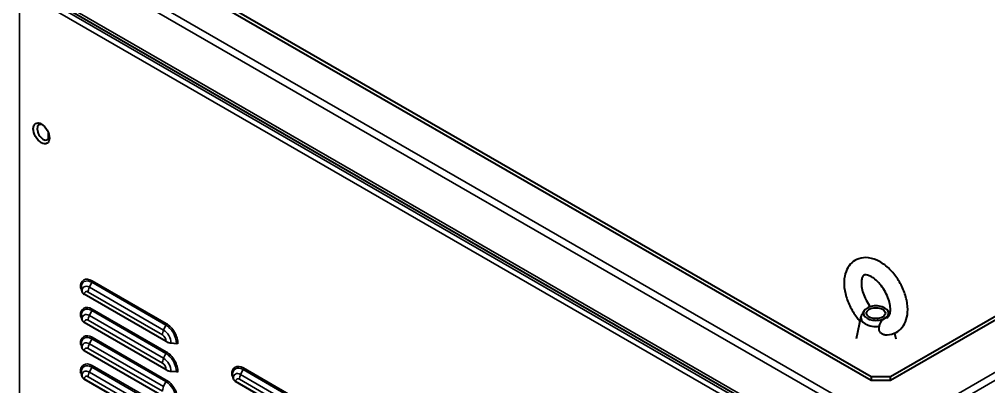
# Model space of a CAD drawing. Header units: millimetres. Extents: x 0 to 51860, y 0 to 5940.
# Drawn here: x 7276.4 to 7744.5, y 4883.5 to 5060.6 of the extents above; entities that cross this region are included whole.
import ezdxf

# ---------------------------------------------------------------- set-up
doc = ezdxf.new("R2010")
doc.units = ezdxf.units.MM
doc.header["$LTSCALE"] = 10
doc.layers.add('가시적인 것(ISO)', color=3, linetype='Continuous', lineweight=40)
doc.layers.add('가시적인 좁은 것(ISO)', color=3, linetype='Continuous', lineweight=35)

msp = doc.modelspace()

# ---------------------------------------------------------------- linework, layer by layer
at = {"layer": '가시적인 것(ISO)'}
for p, q in [((6995.9976, 5240.5164), (7697.4475, 4836.5783)), ((7687.6585, 4888.1926), (7296.3928, 5113.5076)), ((7296.3928, 5111.8725), (7687.6585, 4886.5575)), ((8064.7821, 5099.9344), (7697.0866, 4888.1926)), ((7697.0866, 4886.5575), (8064.7821, 5098.2993)), ((7306.198, 4930.8549), (7306.5751, 4929.3347)), ((7347.3044, 4905.2287), (7307.7065, 4928.0317)), ((7684.2882, 4920.0726), (7683.6693, 4919.0337)), ((7695.7429, 4920.0726), (7696.7459, 4918.389)), ((7306.198, 4917.2291), (7306.5751, 4915.7089)), ((7682.7757, 4917.2602), (7680.4429, 4906.5277)), ((7347.3044, 4891.6029), (7307.7065, 4914.4059)), ((7698.9939, 4909.2616), (7699.5882, 4906.5277)), ((7306.198, 4903.6033), (7306.5751, 4902.0831)), ((7349.5672, 4904.5772), (7352.2071, 4904.36)), ((7347.3044, 4877.9771), (7307.7065, 4900.7801)), ((7306.198, 4889.9775), (7306.5751, 4888.4573)), ((7347.3044, 4864.3513), (7307.7065, 4887.1543)), ((7349.5672, 4890.9514), (7352.2071, 4890.7342)), ((7379.2657, 4888.778), (7379.6428, 4887.2578)), ((7697.0866, 4888.1926), (7687.6585, 4888.1926)), ((7687.6585, 4888.1926), (7687.6585, 4886.5575)), ((7697.0866, 4886.5575), (7697.0866, 4888.1926)), ((7420.3721, 4863.1518), (7380.7742, 4885.9548)), ((7687.6585, 4886.5575), (7697.0866, 4886.5575))]:
    msp.add_line(p, q, dxfattribs=at)
for centre, major_axis, ratio in [((7286.9647, 5005.6439), (-2.7447, 4.7662), 0.57809312), ((7690.0155, 4918.9411), (4.5638, 0), 0.5758617)]:
    msp.add_ellipse(centre, major_axis=major_axis, ratio=ratio, dxfattribs=at)
for centre, major_axis, ratio, start_param, end_param in [((7287.9075, 5006.1869), (-2.0793, 3.6108), 0.57809312, 5.64468664, 10.06327663), ((7304.878, 4930.7463), (1.3333, 0), 0.5758617, 0.14189705, 0.78539816), ((7310.5349, 4929.6604), (-4, 0), 0.5758617, 0.14189705, 0.78539816), ((7690.0155, 4918.9411), (-6.055, 0), 0.5758617, 5.49778714, 8.6393798), ((7690.0155, 4918.9411), (6.055, 0), 0.5758617, 5.49778714, 8.6393798), ((7304.878, 4917.1205), (1.3333, 0), 0.5758617, 0.14189705, 0.78539816), ((7310.5349, 4916.0346), (-4, 0), 0.5758617, 0.14189705, 0.78539816), ((7690.0155, 4916.7384), (-7.2963, 0), 0.5758617, 6.04500995, 8.092157), ((7304.878, 4903.4947), (1.3333, 0), 0.5758617, 0.14189705, 0.78539816), ((7310.5349, 4902.4089), (-4, 0), 0.5758617, 0.14189705, 0.78539816), ((7350.1329, 4906.8575), (4, 0), 0.5758617, 3.92699082, 4.57049193), ((7352.0185, 4903.5999), (1.3333, 0), 0.5758617, 0.78539816, 1.42889927), ((7304.878, 4889.8689), (1.3333, 0), 0.5758617, 0.14189705, 0.78539816), ((7310.5349, 4888.7831), (-4, 0), 0.5758617, 0.14189705, 0.78539816), ((7350.1329, 4893.2317), (4, 0), 0.5758617, 3.92699082, 4.57049193), ((7352.0185, 4889.9741), (1.3333, 0), 0.5758617, 0.78539816, 1.42889927), ((7377.9457, 4888.6694), (1.3333, 0), 0.5758617, 0.14189705, 0.78539816), ((7383.6026, 4887.5835), (-4, 0), 0.5758617, 0.14189705, 0.78539816)]:
    msp.add_ellipse(centre, major_axis=major_axis, ratio=ratio, start_param=start_param, end_param=end_param, dxfattribs=at)
for points, knots in [([(7694.3513, 4908.4852), (7695.878, 4908.3967), (7697.4458, 4908.6204), (7700.0869, 4909.713), (7701.1846, 4910.4643), (7703.0177, 4912.3485), (7703.7387, 4913.484), (7704.879, 4916.1546), (7705.2163, 4917.7251), (7705.4676, 4921.2339), (7705.3009, 4923.1965), (7704.4658, 4927.1832), (7703.7845, 4929.208), (7702.0048, 4933.0906), (7700.9117, 4934.9493), (7698.403, 4938.3617), (7696.9881, 4939.9149), (7693.9085, 4942.579), (7692.2417, 4943.6865), (7688.7777, 4945.2369), (7686.9747, 4945.7034), (7683.6427, 4945.7358), (7682.1259, 4945.4412), (7679.5803, 4944.2508), (7678.5261, 4943.4569), (7676.7665, 4941.495), (7676.083, 4940.3179), (7675.0227, 4937.5566), (7674.7324, 4935.9366), (7674.592, 4932.352), (7674.8162, 4930.3662), (7675.7621, 4926.3651), (7676.4918, 4924.35), (7678.3576, 4920.5032), (7679.4885, 4918.6706), (7681.2673, 4916.3594), (7681.7826, 4915.743), (7682.318, 4915.1545)], [5.13352468, 5.13352468, 5.13352468, 5.13352468, 5.42028674, 5.42028674, 5.6585639, 5.6585639, 5.90592611, 5.90592611, 6.2038273, 6.2038273, 6.55193079, 6.55193079, 6.90724471, 6.90724471, 7.25791574, 7.25791574, 7.6088627, 7.6088627, 7.96449109, 7.96449109, 8.30931681, 8.30931681, 8.58819596, 8.58819596, 8.82500155, 8.82500155, 9.07605489, 9.07605489, 9.38051218, 9.38051218, 9.73122138, 9.73122138, 10.0860337, 10.0860337, 10.43644246, 10.43644246, 10.57063676, 10.57063676, 10.57063676, 10.57063676]), ([(7695.2589, 4916.8119), (7695.6572, 4916.8532), (7695.8194, 4916.9393), (7696.2063, 4917.276), (7696.4339, 4917.5551), (7696.8204, 4918.5492), (7696.9705, 4919.1914), (7697.0731, 4920.7321), (7697.0368, 4921.6109), (7696.7438, 4923.5552), (7696.4801, 4924.6254), (7695.7178, 4926.8411), (7695.2121, 4927.9876), (7694.0028, 4930.2105), (7693.2967, 4931.2855), (7691.7766, 4933.2247), (7690.9634, 4934.09), (7689.3565, 4935.5126), (7688.5629, 4936.0771), (7687.1268, 4936.8823), (7686.4813, 4937.133), (7685.417, 4937.3958), (7685.0087, 4937.4061), (7684.3327, 4937.3216), (7684.1782, 4937.2358), (7683.8001, 4936.8752), (7683.6067, 4936.6233), (7683.2408, 4935.7444), (7683.08, 4935.1142), (7682.9579, 4933.5928), (7682.983, 4932.7267), (7683.2517, 4930.8031), (7683.5021, 4929.7408), (7684.2381, 4927.5339), (7684.731, 4926.3878), (7685.9182, 4924.1576), (7686.6153, 4923.0748), (7687.3746, 4922.0873), (7687.3772, 4922.0838), (7687.3799, 4922.0803)], [5.24377771, 5.24377771, 5.24377771, 5.24377771, 5.6087749, 5.6087749, 5.9311693, 5.9311693, 6.20913374, 6.20913374, 6.47170739, 6.47170739, 6.74367546, 6.74367546, 7.02471896, 7.02471896, 7.30968928, 7.30968928, 7.59246102, 7.59246102, 7.86711921, 7.86711921, 8.13118476, 8.13118476, 8.39894826, 8.39894826, 8.77749677, 8.77749677, 9.05444326, 9.05444326, 9.33633436, 9.33633436, 9.59864307, 9.59864307, 9.87002167, 9.87002167, 10.15068175, 10.15068175, 10.43559237, 10.43559237, 10.4366011, 10.4366011, 10.4366011, 10.4366011]), ([(7683.6693, 4919.0337), (7683.6029, 4918.9224), (7683.5379, 4918.8109), (7683.2823, 4918.3673), (7683.0998, 4918.0383), (7682.9252, 4917.7297)], [1.24813758, 1.24813758, 1.24813758, 1.24813758, 1.306587158, 1.306587158, 1.481626702, 1.481626702, 1.481626702, 1.481626702]), ([(7691.737, 4912.6553), (7691.8004, 4913.1604), (7691.9615, 4913.6531), (7692.4481, 4914.6466), (7692.7993, 4915.1454), (7693.5021, 4915.9041), (7693.8357, 4916.1883), (7694.2153, 4916.4273), (7694.2563, 4916.452), (7694.2971, 4916.4755)], [0, 0, 0, 0, 0.231417313, 0.231417313, 0.499637318, 0.499637318, 0.714346792, 0.714346792, 0.740486058, 0.740486058, 0.740486058, 0.740486058]), ([(7694.2971, 4916.4755), (7694.5657, 4916.6302), (7694.8253, 4916.7323), (7695.1368, 4916.7961), (7695.1984, 4916.8056), (7695.2589, 4916.8119)], [0.740486058, 0.740486058, 0.740486058, 0.740486058, 0.912591563, 0.912591563, 0.955801821, 0.955801821, 0.955801821, 0.955801821]), ([(7694.3512, 4908.4852), (7694.2038, 4908.4937), (7694.0561, 4908.5138), (7693.4629, 4908.6411), (7693.0328, 4908.8412), (7692.3155, 4909.4062), (7692.0273, 4909.7543), (7691.6486, 4910.5334), (7691.5518, 4910.9393), (7691.5271, 4911.7957), (7691.6013, 4912.2297), (7691.737, 4912.6553)], [1.565461614, 1.565461614, 1.565461614, 1.565461614, 1.646360142, 1.646360142, 1.892608462, 1.892608462, 2.122490871, 2.122490871, 2.33429974, 2.33429974, 2.547994382, 2.547994382, 2.547994382, 2.547994382])]:
    msp.add_open_spline(points, degree=3, knots=knots, dxfattribs=at)
at = {"layer": '가시적인 좁은 것(ISO)'}
for p, q in [((6995.6367, 5267.9642), (7699.4436, 4862.6687)), ((7697.7937, 4859.8109), (6993.9868, 5265.1064)), ((6995.1653, 5242.354), (7696.6152, 4838.4158)), ((7699.4436, 4862.6687), (8106.2657, 5096.942)), ((8107.9156, 5094.0842), (7701.0935, 4859.8109)), ((7674.6949, 4845.5886), (7276.3581, 5074.9755)), ((7276.3581, 5074.9755), (7276.3581, 4234.5371)), ((7277.5366, 5077.0167), (7675.8734, 4847.6298)), ((7290.2174, 5002.7421), (7290.2174, 5006.2357)), ((7290.3116, 5006.0065), (7290.3116, 5002.8333)), ((7311.2891, 4933.8094), (7310.1578, 4931.4138)), ((7347.1159, 4913.1782), (7311.2891, 4933.8094)), ((7311.4777, 4934.572), (7347.3044, 4913.9408)), ((7345.4188, 4908.4947), (7309.5921, 4929.1259)), ((7345.9845, 4910.7825), (7310.1578, 4931.4138)), ((7311.2891, 4920.1836), (7310.1578, 4917.788)), ((7347.1159, 4899.5524), (7311.2891, 4920.1836)), ((7311.4777, 4920.9462), (7347.3044, 4900.315)), ((7345.4188, 4894.8689), (7309.5921, 4915.5001)), ((7345.9845, 4897.1568), (7310.1578, 4917.788)), ((7347.1159, 4913.1782), (7345.9845, 4910.7825)), ((7311.2891, 4906.5578), (7310.1578, 4904.1622)), ((7347.1159, 4885.9266), (7311.2891, 4906.5578)), ((7311.4777, 4907.3205), (7347.3044, 4886.6892)), ((7345.4188, 4881.2431), (7309.5921, 4901.8744)), ((7345.9845, 4883.531), (7310.1578, 4904.1622)), ((7347.1159, 4899.5524), (7345.9845, 4897.1568)), ((7311.2891, 4892.932), (7310.1578, 4890.5364)), ((7347.1159, 4872.3008), (7311.2891, 4892.932)), ((7311.4777, 4893.6947), (7347.3044, 4873.0634)), ((7384.3568, 4891.7325), (7383.2255, 4889.3369)), ((7420.1836, 4871.1013), (7384.3568, 4891.7325)), ((7384.5454, 4892.4951), (7420.3721, 4871.8639)), ((7345.4188, 4867.6173), (7309.5921, 4888.2486)), ((7345.9845, 4869.9052), (7310.1578, 4890.5364)), ((7418.4865, 4866.4178), (7382.6598, 4887.049)), ((7419.0522, 4868.7057), (7383.2255, 4889.3369)), ((7347.1159, 4885.9266), (7345.9845, 4883.531))]:
    msp.add_line(p, q, dxfattribs=at)
for centre, major_axis, start_param, end_param in [((7311.4777, 4928.0317), (-3.9923, 6.9327), 5.49972085, 7.07051718), ((7311.2891, 4927.9231), (-3.593, 6.2394), 5.49972085, 7.07051718), ((7310.5349, 4934.0291), (-0.6654, -1.1554), 1.71075967, 2.35426078), ((7310.1578, 4927.2716), (-2.5284, 4.3907), 5.49972085, 7.07051718), ((7309.5921, 4926.9458), (-1.3308, 2.3109), 5.49972085, 7.07051718), ((7312.4205, 4930.7547), (-1.9961, -3.4663), 4.85235233, 5.49585344), ((7311.4777, 4914.4059), (-3.9923, 6.9327), 5.49972085, 7.07051718), ((7311.2891, 4914.2973), (-3.593, 6.2394), 5.49972085, 7.07051718), ((7310.5349, 4920.4033), (-0.6654, -1.1554), 1.71075967, 2.35426078), ((7310.1578, 4913.6458), (-2.5284, 4.3907), 5.49972085, 7.07051718), ((7309.5921, 4913.32), (-1.3308, 2.3109), 5.49972085, 7.07051718), ((7312.4205, 4917.1289), (-1.9961, -3.4663), 4.85235233, 5.49585344), ((7348.2473, 4910.1235), (-1.9961, -3.4663), 4.85235233, 5.49585344), ((7345.9845, 4906.6403), (-2.5284, 4.3907), 3.92892453, 5.49972085), ((7346.3616, 4913.3979), (-0.6654, -1.1554), 1.71075967, 2.35426078), ((7347.1159, 4907.2918), (-3.593, 6.2394), 3.92892453, 5.49972085), ((7347.3044, 4907.4004), (3.9923, -6.9327), 0.78733187, 2.3581282), ((7311.4777, 4900.7801), (-3.9923, 6.9327), 5.49972085, 7.07051718), ((7311.2891, 4900.6715), (-3.593, 6.2394), 5.49972085, 7.07051718), ((7310.5349, 4906.7775), (-0.6654, -1.1554), 1.71075967, 2.35426078), ((7345.4188, 4906.3145), (-1.3308, 2.3109), 3.92892453, 5.49972085), ((7310.1578, 4900.02), (-2.5284, 4.3907), 5.49972085, 7.07051718), ((7309.5921, 4899.6942), (-1.3308, 2.3109), 5.49972085, 7.07051718), ((7312.4205, 4903.5031), (-1.9961, -3.4663), 4.85235233, 5.49585344), ((7348.2473, 4896.4977), (-1.9961, -3.4663), 4.85235233, 5.49585344), ((7345.9845, 4893.0145), (-2.5284, 4.3907), 3.92892453, 5.49972085), ((7346.3616, 4899.7721), (-0.6654, -1.1554), 1.71075967, 2.35426078), ((7347.1159, 4893.666), (-3.593, 6.2394), 3.92892453, 5.49972085), ((7347.3044, 4893.7746), (3.9923, -6.9327), 0.78733187, 2.3581282), ((7311.4777, 4887.1543), (-3.9923, 6.9327), 5.49972085, 7.07051718), ((7311.2891, 4887.0457), (-3.593, 6.2394), 5.49972085, 7.07051718), ((7310.1578, 4886.3942), (-2.5284, 4.3907), 5.49972085, 7.07051718), ((7310.5349, 4893.1517), (-0.6654, -1.1554), 1.71075967, 2.35426078), ((7345.4188, 4892.6888), (-1.3308, 2.3109), 3.92892453, 5.49972085), ((7384.5454, 4885.9548), (-3.9923, 6.9327), 5.49972085, 7.07051718), ((7384.3568, 4885.8462), (-3.593, 6.2394), 5.49972085, 7.07051718), ((7383.6026, 4891.9522), (-0.6654, -1.1554), 1.71075967, 2.35426078), ((7309.5921, 4886.0684), (-1.3308, 2.3109), 5.49972085, 7.07051718), ((7312.4205, 4889.8773), (-1.9961, -3.4663), 4.85235233, 5.49585344), ((7383.2255, 4885.1947), (-2.5284, 4.3907), 5.49972085, 7.07051718), ((7382.6598, 4884.8689), (-1.3308, 2.3109), 5.49972085, 7.07051718), ((7385.4882, 4888.6778), (-1.9961, -3.4663), 4.85235233, 5.49585344), ((7348.2473, 4882.8719), (-1.9961, -3.4663), 4.85235233, 5.49585344), ((7346.3616, 4886.1463), (-0.6654, -1.1554), 1.71075967, 2.35426078), ((7347.1159, 4880.0402), (-3.593, 6.2394), 3.92892453, 5.49972085), ((7347.3044, 4880.1488), (3.9923, -6.9327), 0.78733187, 2.3581282)]:
    msp.add_ellipse(centre, major_axis=major_axis, ratio=0.57809312, start_param=start_param, end_param=end_param, dxfattribs=at)

doc.saveas('drawing.dxf')
